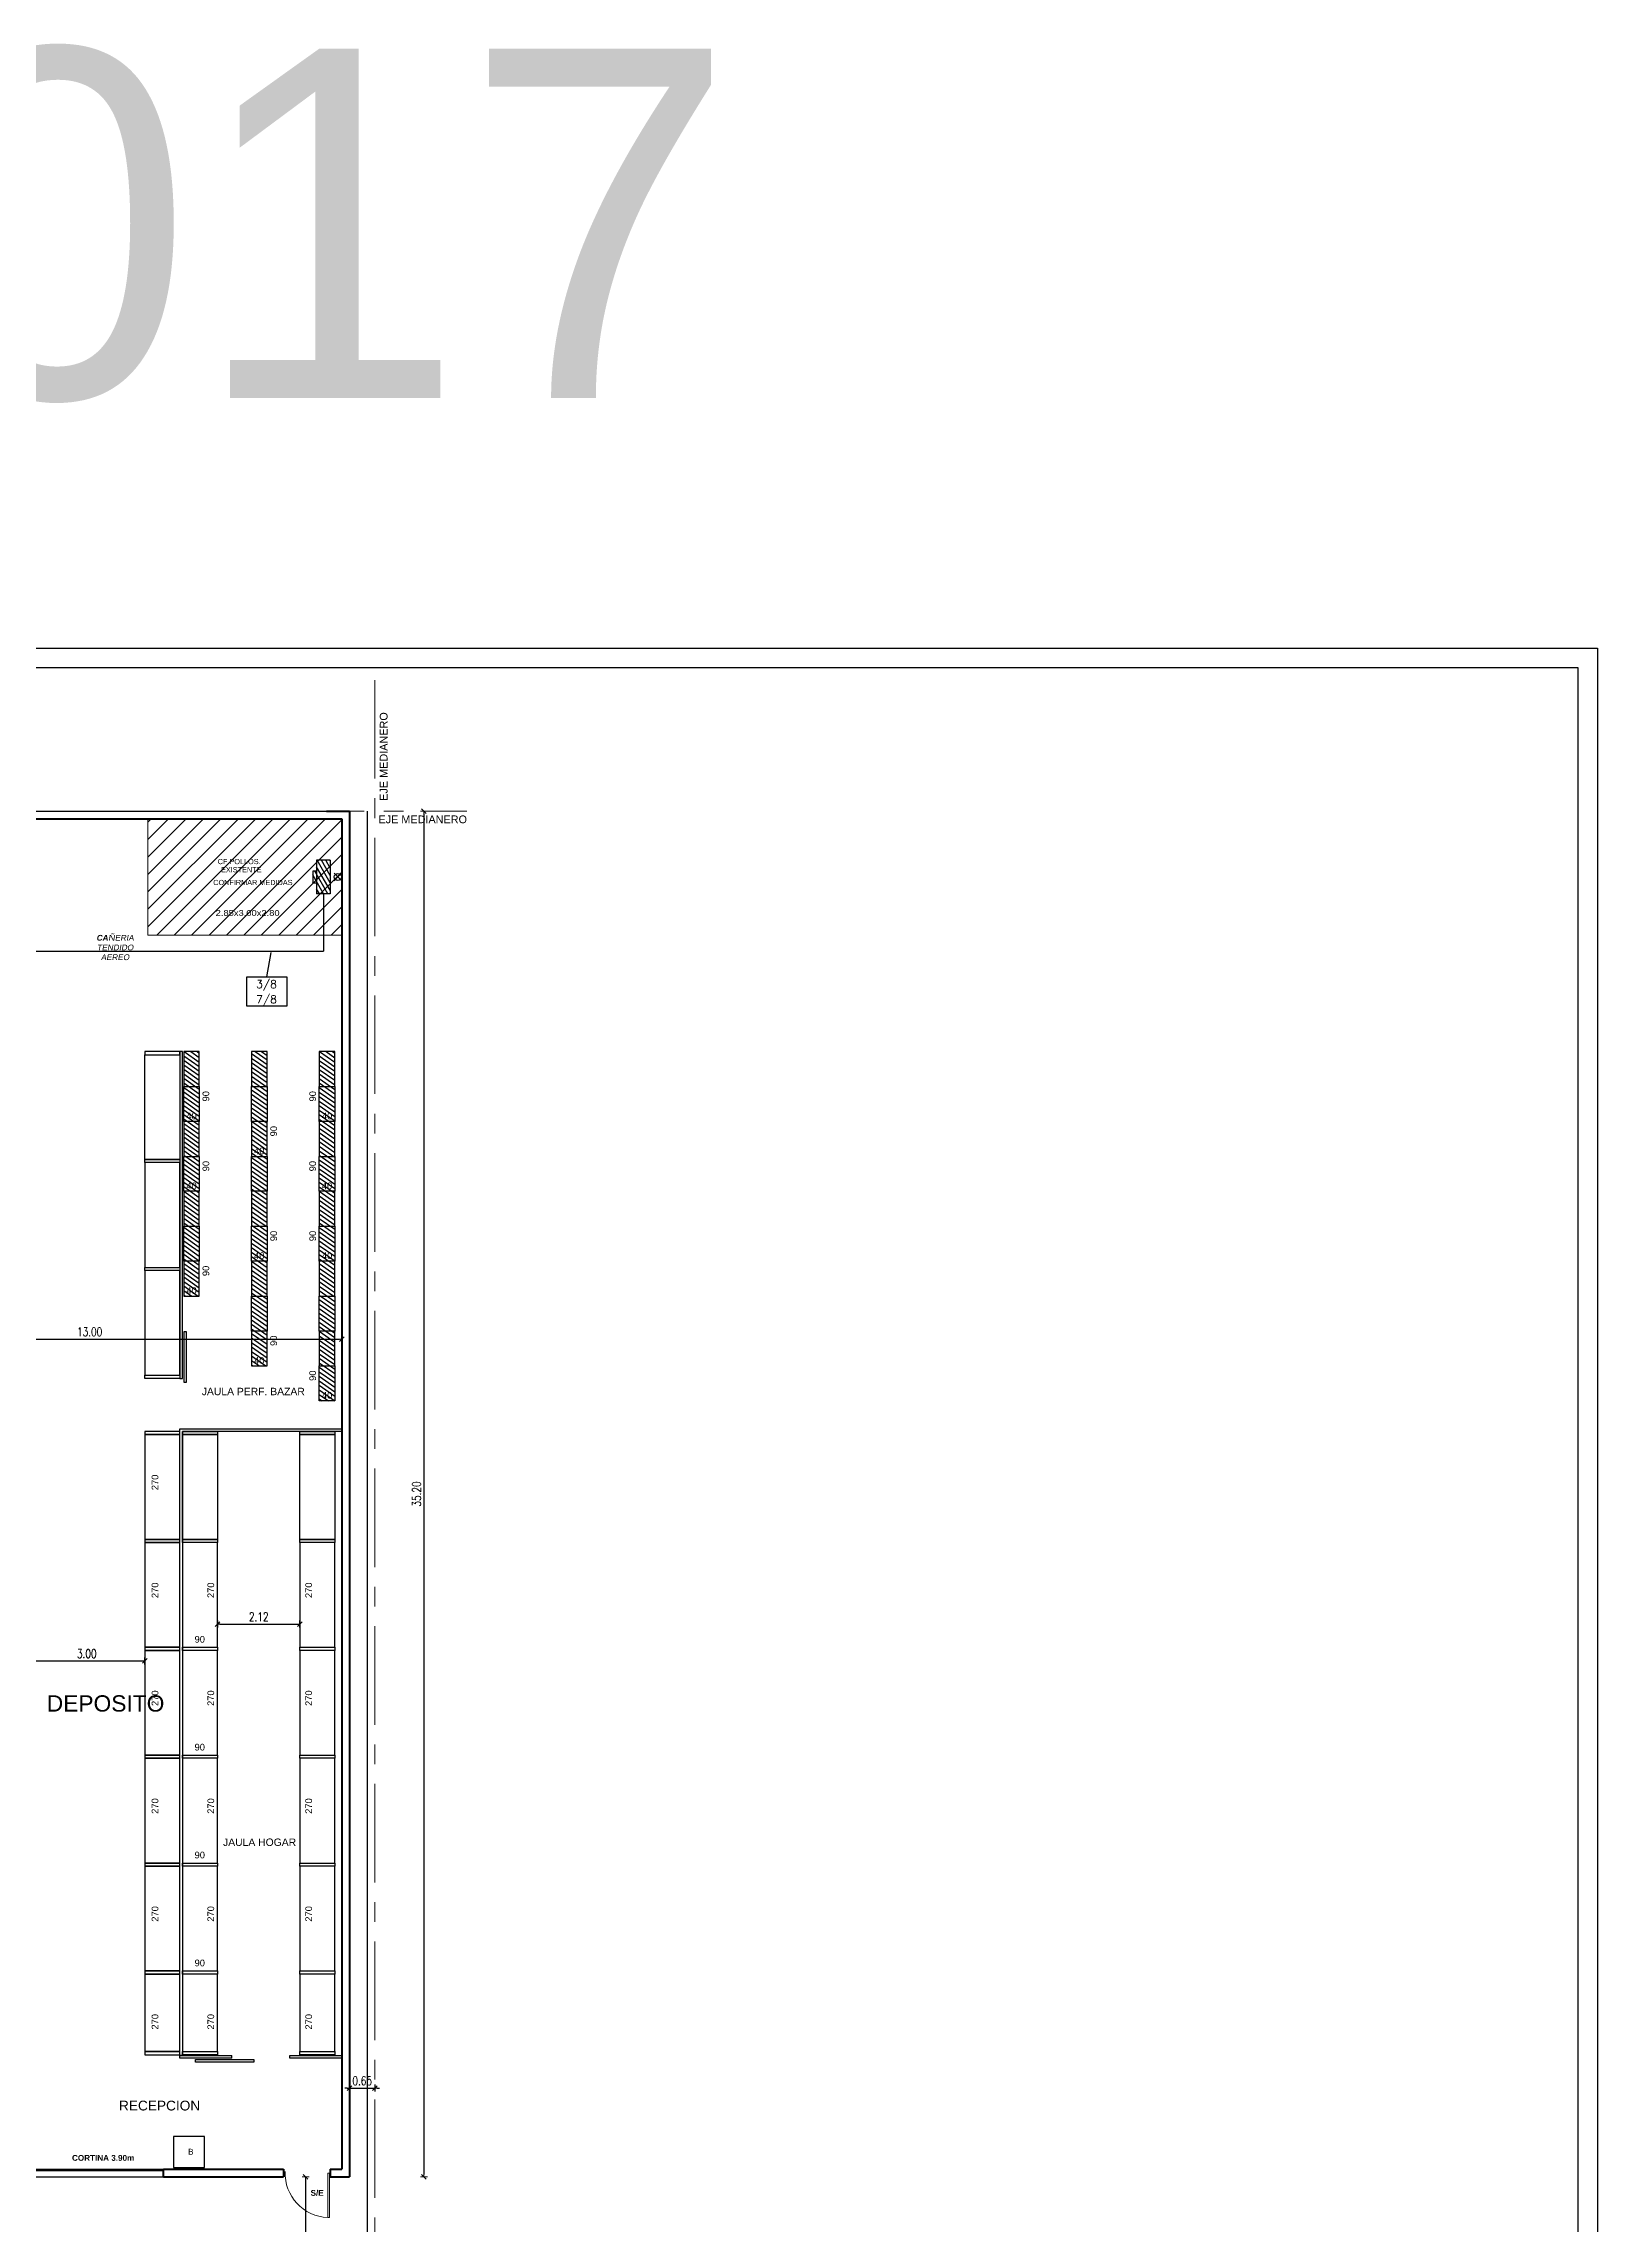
# Model space of a CAD drawing. Header units: millimetres. Extents: x 4865 to 4972, y 469 to 653.
# Drawn here: x 4931.7 to 4971.8, y 498.4 to 554.6 of the extents above; entities that cross this region are included whole.
import ezdxf

# ---------------------------------------------------------------- set-up
doc = ezdxf.new("R2010")
doc.units = ezdxf.units.MM
doc.linetypes.add('CENTRO', pattern=[50.8, 31.75, -6.35, 6.35, -6.35])
doc.layers.get('0').update_dxf_attribs({"color": 9})
doc.layers.get('Defpoints').update_dxf_attribs({"color": 9})
for name, color, linetype in [('2-texto', 9, 'Continuous'), ('7-equipamiento', 9, 'Continuous'), ('IFA-Desagues', 212, 'Continuous'), ('IFA-MEDIA 02', 40, 'Continuous'), ('IFA-TEXTOS', 70, 'Continuous'), ('LINEA DE VISTA', 9, 'Continuous'), ('referencias 001', 9, 'Continuous')]:
    doc.layers.add(name, color=color, linetype=linetype)
for name, color, linetype, lineweight in [('8-cota equipam.', 9, 'Continuous', 5), ('aberturas', 9, 'Continuous', 20), ('camara', 9, 'Continuous', 20), ('cotas', 9, 'Continuous', 9), ('eje', 9, 'CENTRO', 13), ('IFA-MEDIA 01', 30, 'Continuous', 30), ('Muro', 9, 'Continuous', 40), ('None', 9, 'Continuous', 5)]:
    doc.layers.add(name, color=color, linetype=linetype, lineweight=lineweight)
doc.styles.add('ARIAL', font='arial.ttf', dxfattribs={"width": 1.15, "oblique": 10})
doc.styles.add('Helvetica (bold)', font='')
doc.styles.add('ROMANS75', font='ROMANS.SHX', dxfattribs={"width": 0.75})
doc.styles.get("Standard").update_dxf_attribs({"font": 'arial.ttf', "height": 0.2})
doc.styles.add('swiss', font='swissel.ttf')
doc.styles.get('Helvetica (bold)').set_extended_font_data('Helvetica', bold=True)
doc.dimstyles.new('COTAS100', dxfattribs={"dimscale": 0.15, "dimtxt": 1.5, "dimasz": 0.4, "dimexe": 1, "dimexo": 0, "dimgap": 0.5, "dimtad": 1, "dimzin": 0, "dimdsep": 46, "dimtxsty": 'ROMANS75', "dimblk1": 'TICK', "dimblk2": 'TICK', "dimsah": 1, "dimcen": 1, "dimse1": 1, "dimse2": 1, "dimclrd": 256, "dimclre": 256, "dimclrt": 256, "dimaunit": 1, "dimadec": 0, "dimazin": 0, "dimtfac": 1, "dimtix": 1, "dimtmove": 2, "dimatfit": 3, "dimldrblk": 'TICK', "dimfxl": 1, "dimtolj": 1, "dimtzin": 0, "dimarcsym": 0})

# ---------------------------------------------------------------- blocks, each defined once
blk = doc.blocks.new('TICK')
at = {"color": 4}
blk.add_line((-1, -1), (1, 1), dxfattribs=at)
for p, q in [((-1, 0), (0, 0)), ((0, -1.5), (0, 1.5))]:
    blk.add_line(p, q)
blk = doc.blocks.new('*D49')
at = {"lineweight": -2, "transparency": 16777216}
for p, q in [((4939.553, 501.915), (4939.493, 501.915)), ((4939.613, 501.915), (4940.263, 501.915)), ((4940.323, 501.915), (4940.383, 501.915))]:
    blk.add_line(p, q, dxfattribs=at)
at = {"layer": 'Defpoints', "color": 0, "transparency": 16777216}
for p in [(4940.263, 501.915), (4939.613, 501.677), (4940.263, 501.677)]:
    blk.add_point(p, dxfattribs=at)
at = {"lineweight": -2, "transparency": 16777216, "xscale": 0.06, "yscale": 0.06, "zscale": 0.06}
blk.add_blockref('TICK', (4939.613, 501.915), dxfattribs=at)
at = {"lineweight": -2, "transparency": 16777216, "xscale": 0.06, "yscale": 0.06, "zscale": 0.06, "rotation": 180}
blk.add_blockref('TICK', (4940.263, 501.915), dxfattribs=at)
at = {"transparency": 16777216, "insert": (4939.938, 502.103), "char_height": 0.225, "attachment_point": 5, "style": 'ROMANS75'}
blk.add_mtext('\\A1;0.65', dxfattribs=at)
blk = doc.blocks.new('*D153')
at = {"layer": 'cotas', "lineweight": -2, "transparency": 16777216}
blk.add_line((4926.473, 521.215), (4939.353, 521.215), dxfattribs=at)
at = {"layer": 'Defpoints', "color": 0, "transparency": 16777216}
for p in [(4939.413, 521.215), (4926.413, 520.857), (4939.413, 519.933)]:
    blk.add_point(p, dxfattribs=at)
at = {"layer": 'cotas', "lineweight": -2, "transparency": 16777216, "xscale": 0.06, "yscale": 0.06, "zscale": 0.06, "rotation": 180}
blk.add_blockref('TICK', (4926.413, 521.215), dxfattribs=at)
at = {"layer": 'cotas', "lineweight": -2, "transparency": 16777216, "xscale": 0.06, "yscale": 0.06, "zscale": 0.06}
blk.add_blockref('TICK', (4939.413, 521.215), dxfattribs=at)
at = {"layer": 'cotas', "transparency": 16777216, "insert": (4932.913, 521.403), "char_height": 0.225, "attachment_point": 5, "style": 'ROMANS75'}
blk.add_mtext('\\A1;13.00', dxfattribs=at)
blk = doc.blocks.new('*D155')
at = {"layer": 'cotas', "lineweight": -2, "transparency": 16777216}
blk.add_line((4941.526, 534.764), (4941.526, 499.684), dxfattribs=at)
at = {"layer": 'Defpoints', "color": 0, "transparency": 16777216}
for p in [(4938.883, 534.824), (4938.883, 499.624), (4941.526, 499.624)]:
    blk.add_point(p, dxfattribs=at)
at = {"layer": 'cotas', "lineweight": -2, "transparency": 16777216, "xscale": 0.06, "yscale": 0.06, "zscale": 0.06}
for p, rotation in [((4941.526, 534.824), 90), ((4941.526, 499.624), 270)]:
    blk.add_blockref('TICK', p, dxfattribs=dict(at, rotation=rotation))
at = {"layer": 'cotas', "transparency": 16777216, "insert": (4941.339, 517.224), "char_height": 0.225, "attachment_point": 5, "rotation": 90, "style": 'ROMANS75'}
blk.add_mtext('\\A1;35.20', dxfattribs=at)
blk = doc.blocks.new('*D156')
at = {"layer": 'cotas', "lineweight": -2, "transparency": 16777216}
blk.add_line((4938.479, 499.564), (4938.479, 484.684), dxfattribs=at)
at = {"layer": 'Defpoints', "color": 0, "transparency": 16777216}
for p in [(4938.479, 499.624), (4938.36, 484.624), (4938.479, 484.624)]:
    blk.add_point(p, dxfattribs=at)
at = {"layer": 'cotas', "lineweight": -2, "transparency": 16777216, "xscale": 0.06, "yscale": 0.06, "zscale": 0.06}
for p, rotation in [((4938.479, 499.624), 90), ((4938.479, 484.624), 270)]:
    blk.add_blockref('TICK', p, dxfattribs=dict(at, rotation=rotation))
at = {"layer": 'cotas', "transparency": 16777216, "insert": (4938.292, 492.124), "char_height": 0.225, "attachment_point": 5, "rotation": 90, "style": 'ROMANS75'}
blk.add_mtext('\\A1;15.00', dxfattribs=at)
blk = doc.blocks.new('*D161')
at = {"lineweight": -2, "transparency": 16777216}
blk.add_line((4931.399, 512.921), (4934.279, 512.921), dxfattribs=at)
at = {"layer": 'Defpoints', "color": 0, "transparency": 16777216}
for p in [(4934.339, 513.121), (4931.339, 512.921), (4934.339, 512.921)]:
    blk.add_point(p, dxfattribs=at)
at = {"lineweight": -2, "transparency": 16777216, "xscale": 0.06, "yscale": 0.06, "zscale": 0.06, "rotation": 180}
blk.add_blockref('TICK', (4931.339, 512.921), dxfattribs=at)
at = {"lineweight": -2, "transparency": 16777216, "xscale": 0.06, "yscale": 0.06, "zscale": 0.06}
blk.add_blockref('TICK', (4934.339, 512.921), dxfattribs=at)
at = {"transparency": 16777216, "insert": (4932.839, 513.109), "char_height": 0.225, "attachment_point": 5, "style": 'ROMANS75'}
blk.add_mtext('\\A1;3.00', dxfattribs=at)
blk = doc.blocks.new('*D162')
at = {"lineweight": -2, "transparency": 16777216}
blk.add_line((4936.269, 513.871), (4938.271, 513.871), dxfattribs=at)
at = {"layer": 'Defpoints', "color": 0, "transparency": 16777216}
for p in [(4936.209, 513.851), (4938.331, 513.871), (4938.331, 513.851)]:
    blk.add_point(p, dxfattribs=at)
at = {"lineweight": -2, "transparency": 16777216, "xscale": 0.06, "yscale": 0.06, "zscale": 0.06, "rotation": 180}
blk.add_blockref('TICK', (4936.209, 513.871), dxfattribs=at)
at = {"lineweight": -2, "transparency": 16777216, "xscale": 0.06, "yscale": 0.06, "zscale": 0.06}
blk.add_blockref('TICK', (4938.331, 513.871), dxfattribs=at)
at = {"transparency": 16777216, "insert": (4937.27, 514.059), "char_height": 0.225, "attachment_point": 5, "style": 'ROMANS75'}
blk.add_mtext('\\A1;2.12', dxfattribs=at)
blk = doc.blocks.new('smbase')
at = {"layer": '7-equipamiento'}
h = blk.add_hatch(dxfattribs=at)
h.set_pattern_fill('LINE', color=9, scale=0.03, angle=145)
h.set_pattern_definition([(145, (102.65867, -123.75734), (-0.0546331556, -0.0780242322), [])])
h.paths.add_polyline_path([(4937.084, 521.424), (4937.084, 520.524), (4937.484, 520.524), (4937.484, 521.424)])
h.paths.add_polyline_path([(4937.084, 521.424), (4937.084, 522.324), (4937.484, 522.324), (4937.484, 521.424)])
h.paths.add_polyline_path([(4937.084, 523.224), (4937.084, 522.324), (4937.484, 522.324), (4937.484, 523.224)])
h.paths.add_polyline_path([(4937.084, 523.224), (4937.084, 524.124), (4937.484, 524.124), (4937.484, 523.224)])
h.paths.add_polyline_path([(4937.084, 525.024), (4937.084, 524.124), (4937.484, 524.124), (4937.484, 525.024)])
h.paths.add_polyline_path([(4937.084, 525.024), (4937.084, 525.924), (4937.484, 525.924), (4937.484, 525.024)])
h.paths.add_polyline_path([(4937.084, 526.824), (4937.084, 525.924), (4937.484, 525.924), (4937.484, 526.824)])
h.paths.add_polyline_path([(4937.084, 526.824), (4937.084, 527.724), (4937.484, 527.724), (4937.484, 526.824)])
h.paths.add_polyline_path([(4937.084, 528.624), (4937.084, 527.724), (4937.484, 527.724), (4937.484, 528.624)])
h.paths.add_polyline_path([(4938.831, 526.824), (4938.831, 527.724), (4939.231, 527.724), (4939.231, 526.824)])
h.paths.add_polyline_path([(4938.831, 528.624), (4938.831, 527.724), (4939.231, 527.724), (4939.231, 528.624)])
h.paths.add_polyline_path([(4938.831, 526.824), (4938.831, 525.924), (4939.231, 525.924), (4939.231, 526.824)])
h.paths.add_polyline_path([(4938.831, 525.024), (4938.831, 525.924), (4939.231, 525.924), (4939.231, 525.024)])
h.paths.add_polyline_path([(4938.831, 523.224), (4938.831, 524.124), (4939.231, 524.124), (4939.231, 523.224)])
h.paths.add_polyline_path([(4938.831, 525.024), (4938.831, 524.124), (4939.231, 524.124), (4939.231, 525.024)])
h.paths.add_polyline_path([(4938.831, 521.424), (4938.831, 520.524), (4939.231, 520.524), (4939.231, 521.424)])
h.paths.add_polyline_path([(4938.831, 523.224), (4938.831, 522.324), (4939.231, 522.324), (4939.231, 523.224)])
h.paths.add_polyline_path([(4938.831, 521.424), (4938.831, 522.324), (4939.231, 522.324), (4939.231, 521.424)])
h.paths.add_polyline_path([(4938.831, 519.624), (4938.831, 520.524), (4939.231, 520.524), (4939.231, 519.624)])
h.paths.add_polyline_path([(4935.338, 523.224), (4935.338, 524.124), (4935.738, 524.124), (4935.738, 523.224)])
h.paths.add_polyline_path([(4935.338, 525.024), (4935.338, 524.124), (4935.738, 524.124), (4935.738, 525.024)])
h.paths.add_polyline_path([(4935.338, 523.224), (4935.338, 522.324), (4935.738, 522.324), (4935.738, 523.224)])
h.paths.add_polyline_path([(4935.338, 526.824), (4935.338, 525.924), (4935.738, 525.924), (4935.738, 526.824)])
h.paths.add_polyline_path([(4935.338, 525.024), (4935.338, 525.924), (4935.738, 525.924), (4935.738, 525.024)])
h.paths.add_polyline_path([(4935.338, 526.824), (4935.338, 527.724), (4935.738, 527.724), (4935.738, 526.824)])
h.paths.add_polyline_path([(4935.338, 528.624), (4935.338, 527.724), (4935.738, 527.724), (4935.738, 528.624)])
at = {"layer": 'cotas'}
h = blk.add_hatch(dxfattribs=at)
h.set_pattern_fill('ANSI31', color=9, scale=0.1)
h.paths.add_polyline_path([(4934.413, 531.624), (4939.413, 531.624), (4939.413, 534.624), (4934.413, 534.624)])
h.paths.add_polyline_path([(4936.063, 532.878), (4938.177, 532.878), (4938.177, 533.087), (4936.063, 533.087)], flags=24)
h.paths.add_polyline_path([(4936.265, 533.207), (4937.377, 533.207), (4937.377, 533.416), (4936.265, 533.416)], flags=24)
h.paths.add_polyline_path([(4936.179, 533.417), (4937.354, 533.417), (4937.354, 533.626), (4936.179, 533.626)], flags=24)
at = {"color": 9}
for p, q in [((4864.884, 539.021), (4971.766, 539.021)), ((4971.766, 539.021), (4971.766, 468.65)), ((4865.384, 538.521), (4971.266, 538.521)), ((4971.266, 538.521), (4971.266, 469.15)), ((4925.252, 534.824), (4939.613, 534.824)), ((4940.063, 534.824), (4940.063, 483.253))]:
    blk.add_line(p, q, dxfattribs=at)
for points in [[(4934.339, 528.544), (4935.239, 528.544), (4935.239, 525.844), (4934.339, 525.844)], [(4934.339, 523.064), (4935.239, 523.064), (4935.239, 525.764), (4934.339, 525.764)], [(4934.339, 520.284), (4935.239, 520.284), (4935.239, 522.984), (4934.339, 522.984)], [(4934.339, 516.054), (4935.239, 516.054), (4935.239, 518.754), (4934.339, 518.754)], [(4935.309, 518.754), (4936.209, 518.754), (4936.209, 516.054), (4935.309, 516.054)], [(4938.331, 518.754), (4939.231, 518.754), (4939.231, 516.054), (4938.331, 516.054)], [(4934.339, 513.274), (4935.239, 513.274), (4935.239, 515.974), (4934.339, 515.974)], [(4935.309, 513.274), (4936.209, 513.274), (4936.209, 515.974), (4935.309, 515.974)], [(4938.331, 513.274), (4939.231, 513.274), (4939.231, 515.974), (4938.331, 515.974)], [(4934.339, 510.494), (4935.239, 510.494), (4935.239, 513.194), (4934.339, 513.194)], [(4935.309, 510.494), (4936.209, 510.494), (4936.209, 513.194), (4935.309, 513.194)], [(4938.331, 510.494), (4939.231, 510.494), (4939.231, 513.194), (4938.331, 513.194)], [(4934.339, 507.714), (4935.239, 507.714), (4935.239, 510.414), (4934.339, 510.414)], [(4935.309, 507.714), (4936.209, 507.714), (4936.209, 510.414), (4935.309, 510.414)], [(4938.331, 507.714), (4939.231, 507.714), (4939.231, 510.414), (4938.331, 510.414)], [(4934.339, 504.934), (4935.239, 504.934), (4935.239, 507.634), (4934.339, 507.634)], [(4935.309, 504.934), (4936.209, 504.934), (4936.209, 507.634), (4935.309, 507.634)], [(4938.331, 504.934), (4939.231, 504.934), (4939.231, 507.634), (4938.331, 507.634)], [(4934.339, 502.854), (4935.239, 502.854), (4935.239, 504.854), (4934.339, 504.854)], [(4935.309, 502.854), (4936.209, 502.854), (4936.209, 504.854), (4935.309, 504.854)], [(4938.331, 502.854), (4939.231, 502.854), (4939.231, 504.854), (4938.331, 504.854)]]:
    blk.add_lwpolyline(points, close=True, dxfattribs=at)
at = {"layer": '7-equipamiento', "color": 9}
for p, q in [((4936.576, 502.684), (4936.576, 502.754)), ((4938.076, 502.684), (4938.076, 502.754))]:
    blk.add_line(p, q, dxfattribs=at)
for points in [[(4934.339, 528.544), (4935.239, 528.544), (4935.239, 528.624), (4934.339, 528.624)], [(4934.339, 525.844), (4935.239, 525.844), (4935.239, 525.764), (4934.339, 525.764)], [(4935.239, 522.984), (4934.339, 522.984), (4934.339, 523.064), (4935.239, 523.064)], [(4934.339, 518.754), (4935.239, 518.754), (4935.239, 518.834), (4934.339, 518.834)], [(4936.209, 518.754), (4935.309, 518.754), (4935.309, 518.834), (4936.209, 518.834)], [(4939.231, 518.754), (4938.331, 518.754), (4938.331, 518.834), (4939.231, 518.834)], [(4934.339, 515.974), (4935.239, 515.974), (4935.239, 516.054), (4934.339, 516.054)], [(4936.209, 515.974), (4935.309, 515.974), (4935.309, 516.054), (4936.209, 516.054)], [(4939.231, 515.974), (4938.331, 515.974), (4938.331, 516.054), (4939.231, 516.054)], [(4934.339, 513.194), (4935.239, 513.194), (4935.239, 513.274), (4934.339, 513.274)], [(4936.209, 513.194), (4935.309, 513.194), (4935.309, 513.274), (4936.209, 513.274)], [(4939.231, 513.194), (4938.331, 513.194), (4938.331, 513.274), (4939.231, 513.274)], [(4934.339, 510.414), (4935.239, 510.414), (4935.239, 510.494), (4934.339, 510.494)], [(4936.209, 510.414), (4935.309, 510.414), (4935.309, 510.494), (4936.209, 510.494)], [(4939.231, 510.414), (4938.331, 510.414), (4938.331, 510.494), (4939.231, 510.494)], [(4934.339, 507.634), (4935.239, 507.634), (4935.239, 507.714), (4934.339, 507.714)], [(4936.209, 507.634), (4935.309, 507.634), (4935.309, 507.714), (4936.209, 507.714)], [(4939.231, 507.634), (4938.331, 507.634), (4938.331, 507.714), (4939.231, 507.714)], [(4934.339, 504.854), (4935.239, 504.854), (4935.239, 504.934), (4934.339, 504.934)], [(4936.209, 504.854), (4935.309, 504.854), (4935.309, 504.934), (4936.209, 504.934)], [(4939.231, 504.854), (4938.331, 504.854), (4938.331, 504.934), (4939.231, 504.934)], [(4934.339, 502.774), (4935.239, 502.774), (4935.239, 502.854), (4934.339, 502.854)], [(4936.209, 502.774), (4935.309, 502.774), (4935.309, 502.854), (4936.209, 502.854)], [(4935.643, 502.651), (4937.143, 502.651), (4937.143, 502.581), (4935.643, 502.581)], [(4939.231, 502.774), (4938.331, 502.774), (4938.331, 502.854), (4939.231, 502.854)], [(4935.074, 499.87), (4935.874, 499.87), (4935.874, 500.67), (4935.074, 500.67)]]:
    blk.add_lwpolyline(points, close=True, dxfattribs=at)
for points in [[(4935.239, 528.624), (4935.239, 520.204), (4935.309, 520.204), (4935.309, 528.624), (4935.239, 528.624)], [(4935.338, 528.624), (4935.338, 527.724), (4935.738, 527.724), (4935.738, 528.624), (4935.338, 528.624)], [(4937.084, 528.624), (4937.084, 527.724), (4937.484, 527.724), (4937.484, 528.624), (4937.084, 528.624)], [(4938.831, 528.624), (4938.831, 527.724), (4939.231, 527.724), (4939.231, 528.624), (4938.831, 528.624)], [(4935.338, 526.824), (4935.338, 527.724), (4935.738, 527.724), (4935.738, 526.824), (4935.338, 526.824)], [(4937.084, 526.824), (4937.084, 527.724), (4937.484, 527.724), (4937.484, 526.824), (4937.084, 526.824)], [(4938.831, 526.824), (4938.831, 527.724), (4939.231, 527.724), (4939.231, 526.824), (4938.831, 526.824)], [(4935.338, 526.824), (4935.338, 525.924), (4935.738, 525.924), (4935.738, 526.824), (4935.338, 526.824)], [(4937.084, 526.824), (4937.084, 525.924), (4937.484, 525.924), (4937.484, 526.824), (4937.084, 526.824)], [(4938.831, 526.824), (4938.831, 525.924), (4939.231, 525.924), (4939.231, 526.824), (4938.831, 526.824)], [(4935.338, 525.024), (4935.338, 525.924), (4935.738, 525.924), (4935.738, 525.024), (4935.338, 525.024)], [(4937.084, 525.024), (4937.084, 525.924), (4937.484, 525.924), (4937.484, 525.024), (4937.084, 525.024)], [(4938.831, 525.024), (4938.831, 525.924), (4939.231, 525.924), (4939.231, 525.024), (4938.831, 525.024)], [(4935.338, 525.024), (4935.338, 524.124), (4935.738, 524.124), (4935.738, 525.024), (4935.338, 525.024)], [(4937.084, 525.024), (4937.084, 524.124), (4937.484, 524.124), (4937.484, 525.024), (4937.084, 525.024)], [(4938.831, 525.024), (4938.831, 524.124), (4939.231, 524.124), (4939.231, 525.024), (4938.831, 525.024)], [(4935.338, 523.224), (4935.338, 524.124), (4935.738, 524.124), (4935.738, 523.224), (4935.338, 523.224)], [(4937.084, 523.224), (4937.084, 524.124), (4937.484, 524.124), (4937.484, 523.224), (4937.084, 523.224)], [(4938.831, 523.224), (4938.831, 524.124), (4939.231, 524.124), (4939.231, 523.224), (4938.831, 523.224)], [(4935.338, 523.224), (4935.338, 522.324), (4935.738, 522.324), (4935.738, 523.224), (4935.338, 523.224)], [(4937.084, 523.224), (4937.084, 522.324), (4937.484, 522.324), (4937.484, 523.224), (4937.084, 523.224)], [(4938.831, 523.224), (4938.831, 522.324), (4939.231, 522.324), (4939.231, 523.224), (4938.831, 523.224)], [(4937.084, 521.424), (4937.084, 522.324), (4937.484, 522.324), (4937.484, 521.424), (4937.084, 521.424)], [(4938.831, 521.424), (4938.831, 522.324), (4939.231, 522.324), (4939.231, 521.424), (4938.831, 521.424)], [(4935.341, 521.403), (4935.341, 520.103), (4935.411, 520.103), (4935.411, 521.403), (4935.341, 521.403)], [(4937.084, 521.424), (4937.084, 520.524), (4937.484, 520.524), (4937.484, 521.424), (4937.084, 521.424)], [(4938.831, 521.424), (4938.831, 520.524), (4939.231, 520.524), (4939.231, 521.424), (4938.831, 521.424)], [(4938.831, 519.624), (4938.831, 520.524), (4939.231, 520.524), (4939.231, 519.624), (4938.831, 519.624)], [(4935.239, 520.204), (4934.339, 520.204), (4934.339, 520.284), (4935.239, 520.284), (4935.239, 520.204)], [(4935.239, 518.904), (4939.413, 518.904), (4939.413, 518.834), (4935.309, 518.834)], [(4935.309, 518.834), (4935.309, 502.754), (4935.239, 502.754), (4935.239, 518.904)], [(4935.239, 518.834), (4935.239, 518.834), (4935.239, 518.904)], [(4935.239, 516.054), (4935.239, 516.054), (4935.239, 516.124)], [(4935.239, 502.754), (4936.576, 502.754)], [(4936.576, 502.684), (4935.239, 502.684), (4935.239, 502.754)], [(4938.076, 502.754), (4939.413, 502.754), (4939.413, 502.684), (4938.076, 502.684)]]:
    blk.add_lwpolyline(points, dxfattribs=at)
at = {"layer": 'aberturas', "color": 9}
blk.add_lwpolyline([(4939.095, 498.581), (4939.095, 499.724), (4939.052, 499.724), (4939.052, 498.581)], close=True, dxfattribs=at)
blk.add_arc((4939.095, 499.724), 1.145, 177.8524, 267.8524, dxfattribs=at)
at = {"layer": 'camara', "color": 9}
blk.add_line((4934.413, 531.624), (4939.413, 531.624), dxfattribs=at)
blk.add_lwpolyline([(4934.413, 531.624), (4939.413, 531.624), (4939.413, 534.624), (4934.413, 534.624)], close=True, dxfattribs=at)
at = {"layer": 'eje', "color": 9, "ltscale": 0.08}
for p, q in [((4940.263, 538.2), (4940.263, 483.253)), ((4925.252, 534.824), (4942.637, 534.824))]:
    blk.add_line(p, q, dxfattribs=at)
at = {"layer": 'LINEA DE VISTA', "color": 9}
for p, q in [((4930.913, 499.824), (4934.813, 499.824)), ((4930.913, 499.794), (4934.813, 499.794)), ((4930.913, 499.624), (4934.813, 499.624))]:
    blk.add_line(p, q, dxfattribs=at)
at = {"layer": 'Muro', "color": 9}
for p, q in [((4928.413, 534.624), (4939.413, 534.624)), ((4939.013, 534.824), (4939.613, 534.824)), ((4939.413, 534.624), (4939.413, 499.824)), ((4939.613, 534.824), (4939.613, 499.624)), ((4934.813, 499.824), (4937.913, 499.824)), ((4934.813, 499.624), (4934.813, 499.824)), ((4934.813, 499.624), (4937.913, 499.624)), ((4937.913, 499.824), (4937.913, 499.624)), ((4939.113, 499.824), (4939.413, 499.824)), ((4939.113, 499.824), (4939.113, 499.624)), ((4939.113, 499.624), (4939.613, 499.624))]:
    blk.add_line(p, q, dxfattribs=at)
at = {"color": 9}
blk.add_text('EJE MEDIANERO', height=0.2, rotation=90, dxfattribs=at).set_placement((4940.59, 535.088))
blk.add_text('EJE MEDIANERO', height=0.2, dxfattribs=at).set_placement((4940.356, 534.509))
at = {"layer": '2-texto', "color": 9, "style": 'swiss'}
blk.add_text('B', height=0.15, dxfattribs=at).set_placement((4935.452, 500.2))
at = {"layer": '8-cota equipam.', "color": 9, "lineweight": 0, "style": 'Helvetica (bold)'}
for s, height, p in [('CORTINA 3.90m', 0.14985, (4932.459, 500.041)), ('S/E', 0.1499, (4938.607, 499.139))]:
    blk.add_text(s, height=height, dxfattribs=at).set_placement(p)
at = {"layer": 'cotas', "color": 9}
for s, height, p in [('CF.POLLOS.', 0.1344, (4936.214, 533.455)), ('EXISTENTE', 0.1344, (4936.299, 533.244)), ('CONFIRMAR MEDIDAS', 0.1344, (4936.098, 532.915)), ('40', 0.1724, (4935.405, 526.878)), ('40', 0.1724, (4938.898, 526.878)), ('40', 0.1724, (4937.151, 525.978)), ('40', 0.1724, (4935.405, 525.078)), ('40', 0.1724, (4938.898, 525.078)), ('40', 0.1724, (4937.151, 523.278)), ('40', 0.1724, (4938.898, 523.278)), ('40', 0.1724, (4935.405, 522.378)), ('40', 0.1724, (4937.151, 520.578)), ('JAULA PERF. BAZAR', 0.1911, (4935.803, 519.77)), ('40', 0.1724, (4938.898, 519.678)), ('90', 0.1724, (4935.617, 513.394)), ('DEPOSITO', 0.42, (4931.808, 511.617)), ('90', 0.1724, (4935.617, 510.614)), ('JAULA HOGAR', 0.1911, (4936.351, 508.155)), ('90', 0.1724, (4935.617, 507.834)), ('90', 0.1724, (4935.617, 505.054)), ('RECEPCION', 0.252, (4933.67, 501.338))]:
    blk.add_text(s, height=height, dxfattribs=at).set_placement(p)
for s, p in [('90', (4935.995, 527.339)), ('90', (4938.747, 527.339)), ('90', (4937.742, 526.439)), ('90', (4935.995, 525.539)), ('90', (4938.747, 525.539)), ('90', (4937.742, 523.739)), ('90', (4938.747, 523.739)), ('90', (4935.995, 522.839)), ('90', (4937.742, 521.039)), ('90', (4938.747, 520.139)), ('270', (4934.683, 517.322)), ('270', (4934.683, 514.542)), ('270', (4936.122, 514.542)), ('270', (4938.644, 514.542)), ('270', (4934.683, 511.762)), ('270', (4936.122, 511.762)), ('270', (4938.644, 511.762)), ('270', (4934.683, 508.982)), ('270', (4936.122, 508.982)), ('270', (4938.644, 508.982)), ('270', (4934.683, 506.202)), ('270', (4936.122, 506.202)), ('270', (4938.644, 506.202)), ('270', (4934.683, 503.422)), ('270', (4936.122, 503.422)), ('270', (4938.644, 503.422))]:
    blk.add_text(s, height=0.1724, rotation=90, dxfattribs=at).set_placement(p)
at = {"layer": 'None', "color": 9, "insert": (4936.161, 532.272), "char_height": 0.15, "attachment_point": 1, "line_spacing_factor": 0.843168, "style": 'ARIAL'}
blk.add_mtext('{\\Q0;2.85x3.00x2.80}', dxfattribs=at)
at = {"color": 9}
for base, p1, p2, picture, middle in [((4938.331, 513.871), (4936.209, 513.851), (4938.331, 513.851), '*D162', (4937.27, 514.059)), ((4934.339, 512.921), (4931.339, 512.921), (4934.339, 513.121), '*D161', (4932.839, 513.109)), ((4940.263, 501.915), (4939.613, 501.677), (4940.263, 501.677), '*D49', (4939.938, 502.103))]:
    dim = blk.add_linear_dim(base=base, p1=p1, p2=p2, dimstyle='COTAS100', dxfattribs=at)
    dim.commit()
    dim.dimension.update_dxf_attribs({"geometry": picture, "text_midpoint": middle})
at = {"layer": 'cotas', "color": 9}
for base, p1, p2, picture, middle in [((4941.526, 499.624), (4938.883, 534.824), (4938.883, 499.624), '*D155', (4941.339, 517.224)), ((4938.479, 484.624), (4938.479, 499.624), (4938.36, 484.624), '*D156', (4938.292, 492.124))]:
    dim = blk.add_linear_dim(base=base, p1=p1, p2=p2, angle=90, dimstyle='COTAS100', dxfattribs=at)
    dim.commit()
    dim.dimension.update_dxf_attribs({"geometry": picture, "text_midpoint": middle})
dim = blk.add_linear_dim(base=(4939.413, 521.215), p1=(4926.413, 520.857), p2=(4939.413, 519.933), dimstyle='COTAS100', dxfattribs=at)
dim.commit()
dim.dimension.update_dxf_attribs({"geometry": '*D153', "text_midpoint": (4932.913, 521.403)})

msp = doc.modelspace()

# ---------------------------------------------------------------- hatches: boundary and pattern name
at = {"layer": 'IFA-MEDIA 01'}
h = msp.add_hatch(dxfattribs=at)
h.set_pattern_fill('LINE', color=256, scale=0.03, angle=1200, style=0)
h.set_pattern_definition([(120, (6599.9147, 727.62014), (-0.0824889196, -0.047625), [])])
h.paths.add_polyline_path([(4938.763, 533.274), (4938.663, 533.274), (4938.663, 532.974), (4938.763, 532.974)])
h.paths.add_polyline_path([(4939.113, 533.554), (4938.763, 533.554), (4938.763, 532.694), (4939.113, 532.694)])

# ---------------------------------------------------------------- linework, layer by layer
at = {"layer": 'IFA-Desagues'}
for p, q in [((4939.211, 533.223), (4939.31, 533.124)), ((4939.31, 533.124), (4939.211, 533.026)), ((4939.408, 533.223), (4939.31, 533.124)), ((4939.31, 533.124), (4939.408, 533.026))]:
    msp.add_line(p, q, dxfattribs=at)
msp.add_circle((4939.31, 533.124), 0.0916, dxfattribs=at)
at = {"layer": 'IFA-MEDIA 01'}
for p, q in [((4939.113, 533.554), (4938.763, 533.554)), ((4938.763, 533.554), (4938.763, 532.694)), ((4939.113, 533.554), (4939.113, 532.694)), ((4938.763, 533.274), (4938.663, 533.274)), ((4938.663, 533.274), (4938.663, 532.974)), ((4938.663, 532.974), (4938.763, 532.974)), ((4939.113, 532.694), (4938.763, 532.694))]:
    msp.add_line(p, q, dxfattribs=at)
at = {"layer": 'IFA-MEDIA 01', "ltscale": 0.5}
for p in [(4938.938, 532.694), (4916.239, 531.212)]:
    msp.add_line(p, (4938.938, 531.212), dxfattribs=at)
at = {"layer": 'IFA-MEDIA 02', "ltscale": 0.5}
msp.add_line((4937.483, 530.551), (4937.59, 531.176), dxfattribs=at)
at = {"layer": 'IFA-MEDIA 02'}
msp.add_lwpolyline([(4937.999, 529.799), (4936.967, 529.799), (4936.967, 530.551), (4937.999, 530.551)], close=True, dxfattribs=at)

# ---------------------------------------------------------------- block references
at = {"layer": 'referencias 001', "color": 9}
msp.add_blockref('smbase', (0, 0), dxfattribs=at)

# ---------------------------------------------------------------- texts
at = {"color": 9, "style": 'swiss'}
msp.add_text('03.02.2017', height=9, dxfattribs=at).set_placement((4886.637, 545.466))
at = {"layer": 'IFA-MEDIA 02', "char_height": 0.20101, "width": 1.0497, "attachment_point": 1}
for s, insert in [('{\\Ftxt.shx|c0;3/8}', (4937.202, 530.463)), ('{\\Ftxt.shx|c0;7/8}', (4937.202, 530.073))]:
    msp.add_mtext(s, dxfattribs=dict(at, insert=insert))
at = {"layer": 'IFA-TEXTOS', "color": 70, "insert": (4933.569, 531.632), "char_height": 0.15, "width": 1.47568, "attachment_point": 2, "style": 'ARIAL'}
msp.add_mtext('{\\fArial|b1|i0|c238|p34;CA}Ñ{\\fArial|b0|i0|c238|p34;ERIA TENDIDO AEREO}', dxfattribs=at)

doc.saveas('drawing.dxf')
